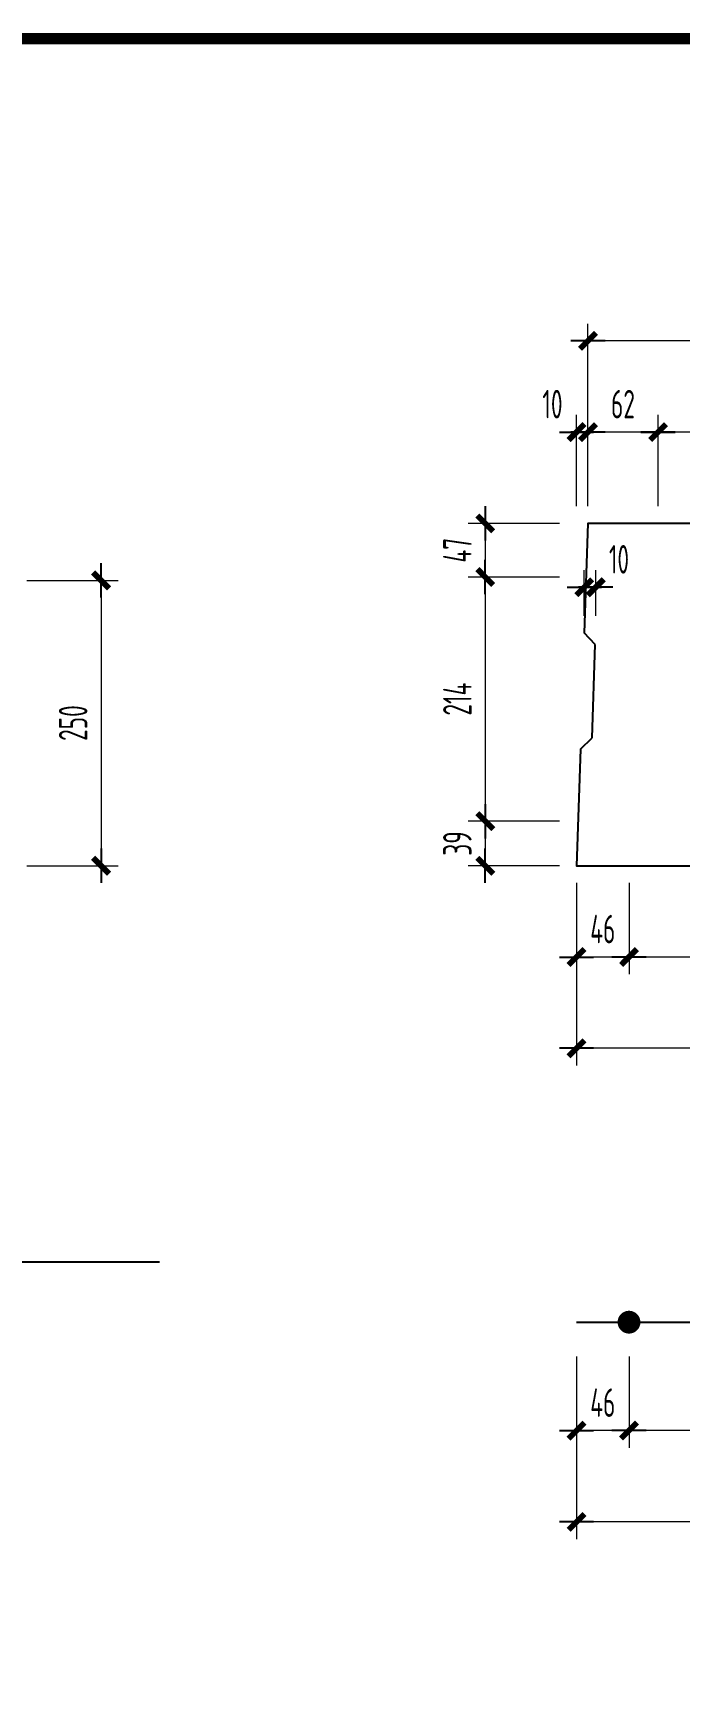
# Model space of a CAD drawing. Extents: x -469675 to 2400000, y -476501 to 2085364.
# Drawn here: x 673900 to 675317, y 392755 to 396355 of the extents above; entities that cross this region are included whole.
import ezdxf

# ---------------------------------------------------------------- set-up
doc = ezdxf.new("R2010")
doc.units = 0
doc.header["$LTSCALE"] = 1000
doc.header["$MEASUREMENT"] = 0
doc.layers.get('0').update_dxf_attribs({"linetype": 'CONTINUOUS', "lineweight": 20})
doc.layers.get('Defpoints').update_dxf_attribs({"linetype": 'CONTINUOUS'})
for name, color, linetype in [('C-DETAIL', 3, 'CONTINUOUS'), ('C-DETAIL_DIM', 3, 'CONTINUOUS'), ('C-DETAIL_REIN', 40, 'CONTINUOUS'), ('C-DETAIL_STEEL_TEXT', 7, 'CONTINUOUS')]:
    doc.layers.add(name, color=color, linetype=linetype)
doc.styles.add('DIM_FONT', font='gbxwxt.shx', dxfattribs={"width": 0.7, "bigfont": 'gbhzfs.shx'})
doc.dimstyles.new('XB DIMN10', dxfattribs={"dimscale": 0.1, "dimtxt": 250, "dimasz": 1, "dimexe": 150, "dimexo": 150, "dimgap": 120, "dimtad": 1, "dimdec": 0, "dimzin": 0, "dimdsep": 46, "dimtxsty": 'DIM_FONT', "dimblk": '_dimx', "dimcen": 0.09, "dimclrd": 3, "dimclre": 3, "dimclrt": 7, "dimazin": 0, "dimtfac": 1, "dimtdec": 0, "dimtix": 1, "dimtmove": 2, "dimatfit": 3, "dimldrblk": '_dimx', "dimfxl": 0, "dimtolj": 1, "dimtzin": 0, "dimarcsym": 0})

# ---------------------------------------------------------------- blocks, each defined once
blk = doc.blocks.new('_dimx')
blk.add_line((-150, 0), (150, 0))
at = {"const_width": 50}
blk.add_lwpolyline([(-70, -70), (70, 70)], dxfattribs=at)
blk = doc.blocks.new('*D501')
at = {"layer": 'C-DETAIL_DIM', "color": 3, "lineweight": -2, "ltscale": 0.1, "transparency": 16777216}
for p, q in [((1714, 823.7), (1714, 743.7)), ((1760, 823.7), (1760, 743.7)), ((1713.9, 758.7), (1713.8, 758.7)), ((1760, 758.7), (1714, 758.7)), ((1760.1, 758.7), (1760.2, 758.7))]:
    blk.add_line(p, q, dxfattribs=at)
at = {"layer": 'Defpoints', "color": 0, "ltscale": 0.1, "transparency": 16777216}
for p in [(1714, 838.7), (1760, 838.7), (1714, 758.7)]:
    blk.add_point(p, dxfattribs=at)
at = {"layer": 'C-DETAIL_DIM', "color": 3, "lineweight": -2, "ltscale": 0.1, "transparency": 16777216, "xscale": 0.1, "yscale": 0.1, "zscale": 0.1}
blk.add_blockref('_dimx', (1714, 758.7), dxfattribs=at)
at = {"layer": 'C-DETAIL_DIM', "color": 3, "lineweight": -2, "ltscale": 0.1, "transparency": 16777216, "xscale": 0.1, "yscale": 0.1, "zscale": 0.1, "rotation": 180}
blk.add_blockref('_dimx', (1760, 758.7), dxfattribs=at)
at = {"layer": 'C-DETAIL_DIM', "color": 7, "ltscale": 0.1, "transparency": 16777216, "insert": (1737, 783.2), "char_height": 25, "attachment_point": 5, "style": 'DIM_FONT'}
blk.add_mtext('\\A1;46', dxfattribs=at)
blk = doc.blocks.new('*D502')
at = {"layer": 'C-DETAIL_DIM', "color": 3, "lineweight": -2, "ltscale": 0.1, "transparency": 16777216}
for p, q in [((1714, 743.7), (1714, 663.7)), ((2914, 743.7), (2914, 663.7)), ((2913.9, 678.7), (1714.1, 678.7))]:
    blk.add_line(p, q, dxfattribs=at)
at = {"layer": 'Defpoints', "color": 0, "ltscale": 0.1, "transparency": 16777216}
for p in [(1714, 758.7), (2914, 758.7), (1714, 678.7)]:
    blk.add_point(p, dxfattribs=at)
at = {"layer": 'C-DETAIL_DIM', "color": 3, "lineweight": -2, "ltscale": 0.1, "transparency": 16777216, "xscale": 0.1, "yscale": 0.1, "zscale": 0.1, "rotation": 180}
blk.add_blockref('_dimx', (1714, 678.7), dxfattribs=at)
at = {"layer": 'C-DETAIL_DIM', "color": 3, "lineweight": -2, "ltscale": 0.1, "transparency": 16777216, "xscale": 0.1, "yscale": 0.1, "zscale": 0.1}
blk.add_blockref('_dimx', (2914, 678.7), dxfattribs=at)
at = {"layer": 'C-DETAIL_DIM', "color": 7, "ltscale": 0.1, "transparency": 16777216, "insert": (2314, 703.2), "char_height": 25, "attachment_point": 5, "style": 'DIM_FONT'}
blk.add_mtext('\\A1;1200', dxfattribs=at)
blk = doc.blocks.new('*D504')
at = {"layer": 'C-DETAIL_DIM', "color": 3, "lineweight": -2, "ltscale": 0.1, "transparency": 16777216}
for p, q in [((1724, 1233.7), (1724, 1313.7)), ((2904, 1233.7), (2904, 1313.7)), ((2903.9, 1298.7), (1724.1, 1298.7))]:
    blk.add_line(p, q, dxfattribs=at)
at = {"layer": 'Defpoints', "color": 0, "ltscale": 0.1, "transparency": 16777216}
for p in [(1724, 1298.7), (1724, 1218.7), (2904, 1218.7)]:
    blk.add_point(p, dxfattribs=at)
at = {"layer": 'C-DETAIL_DIM', "color": 3, "lineweight": -2, "ltscale": 0.1, "transparency": 16777216, "xscale": 0.1, "yscale": 0.1, "zscale": 0.1, "rotation": 180}
blk.add_blockref('_dimx', (1724, 1298.7), dxfattribs=at)
at = {"layer": 'C-DETAIL_DIM', "color": 3, "lineweight": -2, "ltscale": 0.1, "transparency": 16777216, "xscale": 0.1, "yscale": 0.1, "zscale": 0.1}
blk.add_blockref('_dimx', (2904, 1298.7), dxfattribs=at)
at = {"layer": 'C-DETAIL_DIM', "color": 7, "ltscale": 0.1, "transparency": 16777216, "insert": (2314, 1323.2), "char_height": 25, "attachment_point": 5, "style": 'DIM_FONT'}
blk.add_mtext('\\A1;1180', dxfattribs=at)
blk = doc.blocks.new('*D505')
at = {"layer": 'C-DETAIL_DIM', "color": 3, "lineweight": -2, "ltscale": 0.1, "transparency": 16777216}
for p, q in [((1699, 877.7), (1619, 877.7)), ((1634, 877.8), (1634, 877.9)), ((1634, 877.7), (1634, 838.7)), ((1699, 838.7), (1619, 838.7)), ((1634, 838.6), (1634, 838.5))]:
    blk.add_line(p, q, dxfattribs=at)
at = {"layer": 'Defpoints', "color": 0, "ltscale": 0.1, "transparency": 16777216}
for p in [(1714, 877.7), (1634, 838.7), (1714, 838.7)]:
    blk.add_point(p, dxfattribs=at)
at = {"layer": 'C-DETAIL_DIM', "color": 3, "lineweight": -2, "ltscale": 0.1, "transparency": 16777216, "xscale": 0.1, "yscale": 0.1, "zscale": 0.1}
for p, rotation in [((1634, 877.7), 270), ((1634, 838.7), 90)]:
    blk.add_blockref('_dimx', p, dxfattribs=dict(at, rotation=rotation))
at = {"layer": 'C-DETAIL_DIM', "color": 7, "ltscale": 0.1, "transparency": 16777216, "insert": (1609.5, 858.2), "char_height": 25, "attachment_point": 5, "rotation": 90, "style": 'DIM_FONT'}
blk.add_mtext('\\A1;39', dxfattribs=at)
blk = doc.blocks.new('*D506')
at = {"layer": 'C-DETAIL_DIM', "color": 3, "lineweight": -2, "ltscale": 0.1, "transparency": 16777216}
for p, q in [((1699, 1091.7), (1619, 1091.7)), ((1634, 1091.6), (1634, 877.8)), ((1699, 877.7), (1619, 877.7))]:
    blk.add_line(p, q, dxfattribs=at)
at = {"layer": 'Defpoints', "color": 0, "ltscale": 0.1, "transparency": 16777216}
for p in [(1714, 1091.7), (1634, 877.7), (1714, 877.7)]:
    blk.add_point(p, dxfattribs=at)
at = {"layer": 'C-DETAIL_DIM', "color": 3, "lineweight": -2, "ltscale": 0.1, "transparency": 16777216, "xscale": 0.1, "yscale": 0.1, "zscale": 0.1}
for p, rotation in [((1634, 1091.7), 90), ((1634, 877.7), 270)]:
    blk.add_blockref('_dimx', p, dxfattribs=dict(at, rotation=rotation))
at = {"layer": 'C-DETAIL_DIM', "color": 7, "ltscale": 0.1, "transparency": 16777216, "insert": (1609.5, 984.7), "char_height": 25, "attachment_point": 5, "rotation": 90, "style": 'DIM_FONT'}
blk.add_mtext('\\A1;214', dxfattribs=at)
blk = doc.blocks.new('*D507')
at = {"layer": 'C-DETAIL_DIM', "color": 3, "lineweight": -2, "ltscale": 0.1, "transparency": 16777216}
for p, q in [((1699, 1138.7), (1619, 1138.7)), ((1634, 1138.8), (1634, 1138.9)), ((1634, 1138.7), (1634, 1091.7)), ((1699, 1091.7), (1619, 1091.7)), ((1634, 1091.6), (1634, 1091.5))]:
    blk.add_line(p, q, dxfattribs=at)
at = {"layer": 'Defpoints', "color": 0, "ltscale": 0.1, "transparency": 16777216}
for p in [(1714, 1138.7), (1634, 1091.7), (1714, 1091.7)]:
    blk.add_point(p, dxfattribs=at)
at = {"layer": 'C-DETAIL_DIM', "color": 3, "lineweight": -2, "ltscale": 0.1, "transparency": 16777216, "xscale": 0.1, "yscale": 0.1, "zscale": 0.1}
for p, rotation in [((1634, 1138.7), 270), ((1634, 1091.7), 90)]:
    blk.add_blockref('_dimx', p, dxfattribs=dict(at, rotation=rotation))
at = {"layer": 'C-DETAIL_DIM', "color": 7, "ltscale": 0.1, "transparency": 16777216, "insert": (1609.5, 1115.2), "char_height": 25, "attachment_point": 5, "rotation": 90, "style": 'DIM_FONT'}
blk.add_mtext('\\A1;47', dxfattribs=at)
blk = doc.blocks.new('*D508')
at = {"layer": 'C-DETAIL_DIM', "color": 3, "lineweight": -2, "ltscale": 0.1, "transparency": 16777216}
for p, q in [((1760, 823.7), (1760, 743.7)), ((1931, 823.7), (1931, 743.7)), ((1930.9, 758.7), (1760.1, 758.7))]:
    blk.add_line(p, q, dxfattribs=at)
at = {"layer": 'Defpoints', "color": 0, "ltscale": 0.1, "transparency": 16777216}
for p in [(1760, 838.7), (1931, 838.7), (1760, 758.7)]:
    blk.add_point(p, dxfattribs=at)
at = {"layer": 'C-DETAIL_DIM', "color": 3, "lineweight": -2, "ltscale": 0.1, "transparency": 16777216, "xscale": 0.1, "yscale": 0.1, "zscale": 0.1, "rotation": 180}
blk.add_blockref('_dimx', (1760, 758.7), dxfattribs=at)
at = {"layer": 'C-DETAIL_DIM', "color": 3, "lineweight": -2, "ltscale": 0.1, "transparency": 16777216, "xscale": 0.1, "yscale": 0.1, "zscale": 0.1}
blk.add_blockref('_dimx', (1931, 758.7), dxfattribs=at)
at = {"layer": 'C-DETAIL_DIM', "color": 7, "ltscale": 0.1, "transparency": 16777216, "insert": (1845.5, 783.2), "char_height": 25, "attachment_point": 5, "style": 'DIM_FONT'}
blk.add_mtext('\\A1;171', dxfattribs=at)
blk = doc.blocks.new('*D516')
at = {"layer": 'C-DETAIL_DIM', "color": 3, "lineweight": -2, "ltscale": 0.1, "transparency": 16777216}
for p, q in [((1714, 408.7), (1714, 328.7)), ((1760, 408.7), (1760, 328.7)), ((1713.9, 343.7), (1713.8, 343.7)), ((1760, 343.7), (1714, 343.7)), ((1760.1, 343.7), (1760.2, 343.7))]:
    blk.add_line(p, q, dxfattribs=at)
at = {"layer": 'Defpoints', "color": 0, "ltscale": 0.1, "transparency": 16777216}
for p in [(1714, 423.7), (1760, 423.7), (1714, 343.7)]:
    blk.add_point(p, dxfattribs=at)
at = {"layer": 'C-DETAIL_DIM', "color": 3, "lineweight": -2, "ltscale": 0.1, "transparency": 16777216, "xscale": 0.1, "yscale": 0.1, "zscale": 0.1}
blk.add_blockref('_dimx', (1714, 343.7), dxfattribs=at)
at = {"layer": 'C-DETAIL_DIM', "color": 3, "lineweight": -2, "ltscale": 0.1, "transparency": 16777216, "xscale": 0.1, "yscale": 0.1, "zscale": 0.1, "rotation": 180}
blk.add_blockref('_dimx', (1760, 343.7), dxfattribs=at)
at = {"layer": 'C-DETAIL_DIM', "color": 7, "ltscale": 0.1, "transparency": 16777216, "insert": (1737, 368.2), "char_height": 25, "attachment_point": 5, "style": 'DIM_FONT'}
blk.add_mtext('\\A1;46', dxfattribs=at)
blk = doc.blocks.new('*D517')
at = {"layer": 'C-DETAIL_DIM', "color": 3, "lineweight": -2, "ltscale": 0.1, "transparency": 16777216}
for p, q in [((1714, 328.7), (1714, 248.7)), ((2914, 328.7), (2914, 248.7)), ((2913.9, 263.7), (1714.1, 263.7))]:
    blk.add_line(p, q, dxfattribs=at)
at = {"layer": 'Defpoints', "color": 0, "ltscale": 0.1, "transparency": 16777216}
for p in [(1714, 343.7), (2914, 343.7), (1714, 263.7)]:
    blk.add_point(p, dxfattribs=at)
at = {"layer": 'C-DETAIL_DIM', "color": 3, "lineweight": -2, "ltscale": 0.1, "transparency": 16777216, "xscale": 0.1, "yscale": 0.1, "zscale": 0.1, "rotation": 180}
blk.add_blockref('_dimx', (1714, 263.7), dxfattribs=at)
at = {"layer": 'C-DETAIL_DIM', "color": 3, "lineweight": -2, "ltscale": 0.1, "transparency": 16777216, "xscale": 0.1, "yscale": 0.1, "zscale": 0.1}
blk.add_blockref('_dimx', (2914, 263.7), dxfattribs=at)
at = {"layer": 'C-DETAIL_DIM', "color": 7, "ltscale": 0.1, "transparency": 16777216, "insert": (2314, 288.2), "char_height": 25, "attachment_point": 5, "style": 'DIM_FONT'}
blk.add_mtext('\\A1;1200', dxfattribs=at)
blk = doc.blocks.new('*D518')
at = {"layer": 'C-DETAIL_DIM', "color": 3, "lineweight": -2, "ltscale": 0.1, "transparency": 16777216}
for p, q in [((1760, 408.7), (1760, 328.7)), ((1931, 408.7), (1931, 328.7)), ((1930.9, 343.7), (1760.1, 343.7))]:
    blk.add_line(p, q, dxfattribs=at)
at = {"layer": 'Defpoints', "color": 0, "ltscale": 0.1, "transparency": 16777216}
for p in [(1760, 423.7), (1931, 423.7), (1760, 343.7)]:
    blk.add_point(p, dxfattribs=at)
at = {"layer": 'C-DETAIL_DIM', "color": 3, "lineweight": -2, "ltscale": 0.1, "transparency": 16777216, "xscale": 0.1, "yscale": 0.1, "zscale": 0.1, "rotation": 180}
blk.add_blockref('_dimx', (1760, 343.7), dxfattribs=at)
at = {"layer": 'C-DETAIL_DIM', "color": 3, "lineweight": -2, "ltscale": 0.1, "transparency": 16777216, "xscale": 0.1, "yscale": 0.1, "zscale": 0.1}
blk.add_blockref('_dimx', (1931, 343.7), dxfattribs=at)
at = {"layer": 'C-DETAIL_DIM', "color": 7, "ltscale": 0.1, "transparency": 16777216, "insert": (1845.5, 368.2), "char_height": 25, "attachment_point": 5, "style": 'DIM_FONT'}
blk.add_mtext('\\A1;171', dxfattribs=at)
blk = doc.blocks.new('*D528')
at = {"layer": 'C-DETAIL_DIM', "color": 3, "lineweight": -2, "ltscale": 0.1, "transparency": 16777216}
for p, q in [((1714, 1153.7), (1714, 1233.7)), ((1724, 1153.7), (1724, 1233.7)), ((1713.9, 1218.7), (1713.8, 1218.7)), ((1724, 1218.7), (1714, 1218.7)), ((1724.1, 1218.7), (1724.2, 1218.7))]:
    blk.add_line(p, q, dxfattribs=at)
at = {"layer": 'Defpoints', "color": 0, "ltscale": 0.1, "transparency": 16777216}
for p in [(1714, 1218.7), (1714, 1138.7), (1724, 1138.7)]:
    blk.add_point(p, dxfattribs=at)
at = {"layer": 'C-DETAIL_DIM', "color": 3, "lineweight": -2, "ltscale": 0.1, "transparency": 16777216, "xscale": 0.1, "yscale": 0.1, "zscale": 0.1}
blk.add_blockref('_dimx', (1714, 1218.7), dxfattribs=at)
at = {"layer": 'C-DETAIL_DIM', "color": 3, "lineweight": -2, "ltscale": 0.1, "transparency": 16777216, "xscale": 0.1, "yscale": 0.1, "zscale": 0.1, "rotation": 180}
blk.add_blockref('_dimx', (1724, 1218.7), dxfattribs=at)
at = {"layer": 'C-DETAIL_DIM', "color": 7, "ltscale": 0.1, "transparency": 16777216, "insert": (1692.9, 1243.2), "char_height": 25, "attachment_point": 5, "style": 'DIM_FONT'}
blk.add_mtext('\\A1;10', dxfattribs=at)
blk = doc.blocks.new('*D529')
at = {"layer": 'C-DETAIL_DIM', "color": 3, "lineweight": -2, "ltscale": 0.1, "transparency": 16777216}
for p, q in [((1724, 1153.7), (1724, 1233.7)), ((1785.5, 1153.7), (1785.5, 1233.7)), ((1785.4, 1218.7), (1724.1, 1218.7))]:
    blk.add_line(p, q, dxfattribs=at)
at = {"layer": 'Defpoints', "color": 0, "ltscale": 0.1, "transparency": 16777216}
for p in [(1724, 1218.7), (1724, 1138.7), (1785.5, 1138.7)]:
    blk.add_point(p, dxfattribs=at)
at = {"layer": 'C-DETAIL_DIM', "color": 3, "lineweight": -2, "ltscale": 0.1, "transparency": 16777216, "xscale": 0.1, "yscale": 0.1, "zscale": 0.1, "rotation": 180}
blk.add_blockref('_dimx', (1724, 1218.7), dxfattribs=at)
at = {"layer": 'C-DETAIL_DIM', "color": 3, "lineweight": -2, "ltscale": 0.1, "transparency": 16777216, "xscale": 0.1, "yscale": 0.1, "zscale": 0.1}
blk.add_blockref('_dimx', (1785.5, 1218.7), dxfattribs=at)
at = {"layer": 'C-DETAIL_DIM', "color": 7, "ltscale": 0.1, "transparency": 16777216, "insert": (1754.7, 1243.2), "char_height": 25, "attachment_point": 5, "style": 'DIM_FONT'}
blk.add_mtext('\\A1;62', dxfattribs=at)
blk = doc.blocks.new('*D530')
at = {"layer": 'C-DETAIL_DIM', "color": 3, "lineweight": -2, "ltscale": 0.1, "transparency": 16777216}
for p, q in [((1785.5, 1153.7), (1785.5, 1233.7)), ((1905.5, 1153.7), (1905.5, 1233.7)), ((1905.4, 1218.7), (1785.6, 1218.7))]:
    blk.add_line(p, q, dxfattribs=at)
at = {"layer": 'Defpoints', "color": 0, "ltscale": 0.1, "transparency": 16777216}
for p in [(1785.5, 1218.7), (1785.5, 1138.7), (1905.5, 1138.7)]:
    blk.add_point(p, dxfattribs=at)
at = {"layer": 'C-DETAIL_DIM', "color": 3, "lineweight": -2, "ltscale": 0.1, "transparency": 16777216, "xscale": 0.1, "yscale": 0.1, "zscale": 0.1, "rotation": 180}
blk.add_blockref('_dimx', (1785.5, 1218.7), dxfattribs=at)
at = {"layer": 'C-DETAIL_DIM', "color": 3, "lineweight": -2, "ltscale": 0.1, "transparency": 16777216, "xscale": 0.1, "yscale": 0.1, "zscale": 0.1}
blk.add_blockref('_dimx', (1905.5, 1218.7), dxfattribs=at)
at = {"layer": 'C-DETAIL_DIM', "color": 7, "ltscale": 0.1, "transparency": 16777216, "insert": (1845.5, 1243.2), "char_height": 25, "attachment_point": 5, "style": 'DIM_FONT'}
blk.add_mtext('\\A1;120', dxfattribs=at)
blk = doc.blocks.new('*D532')
at = {"layer": 'C-DETAIL_DIM', "color": 3, "lineweight": -2, "ltscale": 0.1, "transparency": 16777216}
for p, q in [((1720.8, 1057.7), (1720.8, 1097.7)), ((1730.8, 1057.7), (1730.8, 1097.7)), ((1720.7, 1082.7), (1720.6, 1082.7)), ((1730.8, 1082.7), (1720.8, 1082.7)), ((1730.9, 1082.7), (1731, 1082.7))]:
    blk.add_line(p, q, dxfattribs=at)
at = {"layer": 'Defpoints', "color": 0, "ltscale": 0.1, "transparency": 16777216}
for p in [(1720.8, 1082.7), (1720.8, 1042.7), (1730.8, 1042.7)]:
    blk.add_point(p, dxfattribs=at)
at = {"layer": 'C-DETAIL_DIM', "color": 3, "lineweight": -2, "ltscale": 0.1, "transparency": 16777216, "xscale": 0.1, "yscale": 0.1, "zscale": 0.1}
blk.add_blockref('_dimx', (1720.8, 1082.7), dxfattribs=at)
at = {"layer": 'C-DETAIL_DIM', "color": 3, "lineweight": -2, "ltscale": 0.1, "transparency": 16777216, "xscale": 0.1, "yscale": 0.1, "zscale": 0.1, "rotation": 180}
blk.add_blockref('_dimx', (1730.8, 1082.7), dxfattribs=at)
at = {"layer": 'C-DETAIL_DIM', "color": 7, "ltscale": 0.1, "transparency": 16777216, "insert": (1751.2, 1107.2), "char_height": 25, "attachment_point": 5, "style": 'DIM_FONT'}
blk.add_mtext('\\A1;10', dxfattribs=at)
blk = doc.blocks.new('*D537')
at = {"layer": 'C-DETAIL_DIM', "color": 3, "lineweight": -2, "ltscale": 0.1, "transparency": 16777216}
for p, q in [((1232.1, 1088.7), (1312.1, 1088.7)), ((1297.1, 1088.6), (1297.1, 838.8)), ((1232.1, 838.7), (1312.1, 838.7))]:
    blk.add_line(p, q, dxfattribs=at)
at = {"layer": 'Defpoints', "color": 0, "ltscale": 0.1, "transparency": 16777216}
for p in [(1217.1, 1088.7), (1217.1, 838.7), (1297.1, 838.7)]:
    blk.add_point(p, dxfattribs=at)
at = {"layer": 'C-DETAIL_DIM', "color": 3, "lineweight": -2, "ltscale": 0.1, "transparency": 16777216, "xscale": 0.1, "yscale": 0.1, "zscale": 0.1}
for p, rotation in [((1297.1, 1088.7), 90), ((1297.1, 838.7), 270)]:
    blk.add_blockref('_dimx', p, dxfattribs=dict(at, rotation=rotation))
at = {"layer": 'C-DETAIL_DIM', "color": 7, "ltscale": 0.1, "transparency": 16777216, "insert": (1272.6, 963.7), "char_height": 25, "attachment_point": 5, "rotation": 90, "style": 'DIM_FONT'}
blk.add_mtext('\\A1;250', dxfattribs=at)
blk = doc.blocks.new('A$C3DBC3B8A')
at = {"layer": 'C-DETAIL', "ltscale": 0.25}
for p, q in [((1730.4, 1032.7), (1720.8, 1042.7)), ((1727.7, 950.7), (1730.4, 1032.7)), ((1717.4, 940.7), (1727.7, 950.7))]:
    blk.add_line(p, q, dxfattribs=at)
for points in [[(2907.2, 1042.7), (2904, 1138.7), (1724, 1138.7), (1720.8, 1042.7)], [(1717.4, 940.7), (1714, 838.7), (2914, 838.7), (2910.6, 940.7)]]:
    blk.add_lwpolyline(points, dxfattribs=at)
at = {"layer": 'C-DETAIL_REIN', "ltscale": 0.25}
blk.add_line((1714, 438.7), (2914, 438.7), dxfattribs=at)
at = {"layer": 'C-DETAIL_REIN', "ltscale": 0.25, "const_width": 10}
blk.add_lwpolyline([(1765, 438.7, -1), (1755, 438.7, -1)], format="xyb", close=True, dxfattribs=at)
at = {"layer": 'C-DETAIL_STEEL_TEXT', "color": 3, "ltscale": 0.1, "flags": 128}
blk.add_lwpolyline([(1100.1, 438.7), (1137.7, 491.6), (1348.2, 491.6)], dxfattribs=at)
at = {"layer": 'C-DETAIL_DIM', "ltscale": 0.1}
for base, p1, p2, picture, middle in [((1724, 1298.7), (2904, 1218.7), (1724, 1218.7), '*D504', (2314, 1323.2)), ((1723.9556965, 1218.6839886), (1785.4556965, 1138.6839886), (1723.9556965, 1138.6839886), '*D529', (1754.7056965, 1243.1839886)), ((1785.5, 1218.7), (1905.5, 1138.7), (1785.5, 1138.7), '*D530', (1845.5, 1243.2)), ((1714, 758.7), (1760, 838.7), (1714, 838.7), '*D501', (1737, 783.2)), ((1760, 758.7), (1931, 838.7), (1760, 838.7), '*D508', (1845.5, 783.2)), ((1714, 678.7), (2914, 758.7), (1714, 758.7), '*D502', (2314, 703.2)), ((1714, 343.7), (1760, 423.7), (1714, 423.7), '*D516', (1737, 368.2)), ((1760, 343.7), (1931, 423.7), (1760, 423.7), '*D518', (1845.5, 368.2)), ((1714, 263.7), (2914, 343.7), (1714, 343.7), '*D517', (2314, 288.2))]:
    dim = blk.add_linear_dim(base=base, p1=p1, p2=p2, dimstyle='XB DIMN10', dxfattribs=at)
    dim.commit()
    dim.dimension.update_dxf_attribs({"geometry": picture, "text_midpoint": middle})
for base, p1, p2, picture, middle in [((1714, 1218.7), (1724, 1138.7), (1714, 1138.7), '*D528', (1692.9, 1243.2)), ((1720.8, 1082.7), (1730.8, 1042.7), (1720.8, 1042.7), '*D532', (1751.2, 1107.2))]:
    dim = blk.add_linear_dim(base=base, p1=p1, p2=p2, dimstyle='XB DIMN10', dxfattribs=at)
    dim.commit()
    dim.dimension.update_dxf_attribs({"geometry": picture, "text_midpoint": middle, "dimtype": 128})
for base, p1, p2, picture, middle in [((1634, 1091.7), (1714, 1138.7), (1714, 1091.7), '*D507', (1609.5, 1115.2)), ((1297.1, 838.7), (1217.1, 1088.7), (1217.1, 838.7), '*D537', (1272.6, 963.7)), ((1634, 877.7), (1714, 1091.7), (1714, 877.7), '*D506', (1609.5, 984.7)), ((1634, 838.7), (1714, 877.7), (1714, 838.7), '*D505', (1609.5, 858.2))]:
    dim = blk.add_linear_dim(base=base, p1=p1, p2=p2, angle=90, dimstyle='XB DIMN10', dxfattribs=at)
    dim.commit()
    dim.dimension.update_dxf_attribs({"geometry": picture, "text_midpoint": middle})

msp = doc.modelspace()

# ---------------------------------------------------------------- linework, layer by layer
at = {"ltscale": 0.1, "const_width": 25}
msp.add_lwpolyline([(661133.9659, 396342.9589), (679533.9659, 396342.9589), (679533.9659, 389167.9589), (661133.9659, 389167.9589)], close=True, dxfattribs=at)

# ---------------------------------------------------------------- block references
at = {"xscale": 2.5, "yscale": 2.5, "zscale": 2.5}
msp.add_blockref('A$C3DBC3B8A', (670806.9376, 392434.115), dxfattribs=at)

doc.saveas('drawing.dxf')
